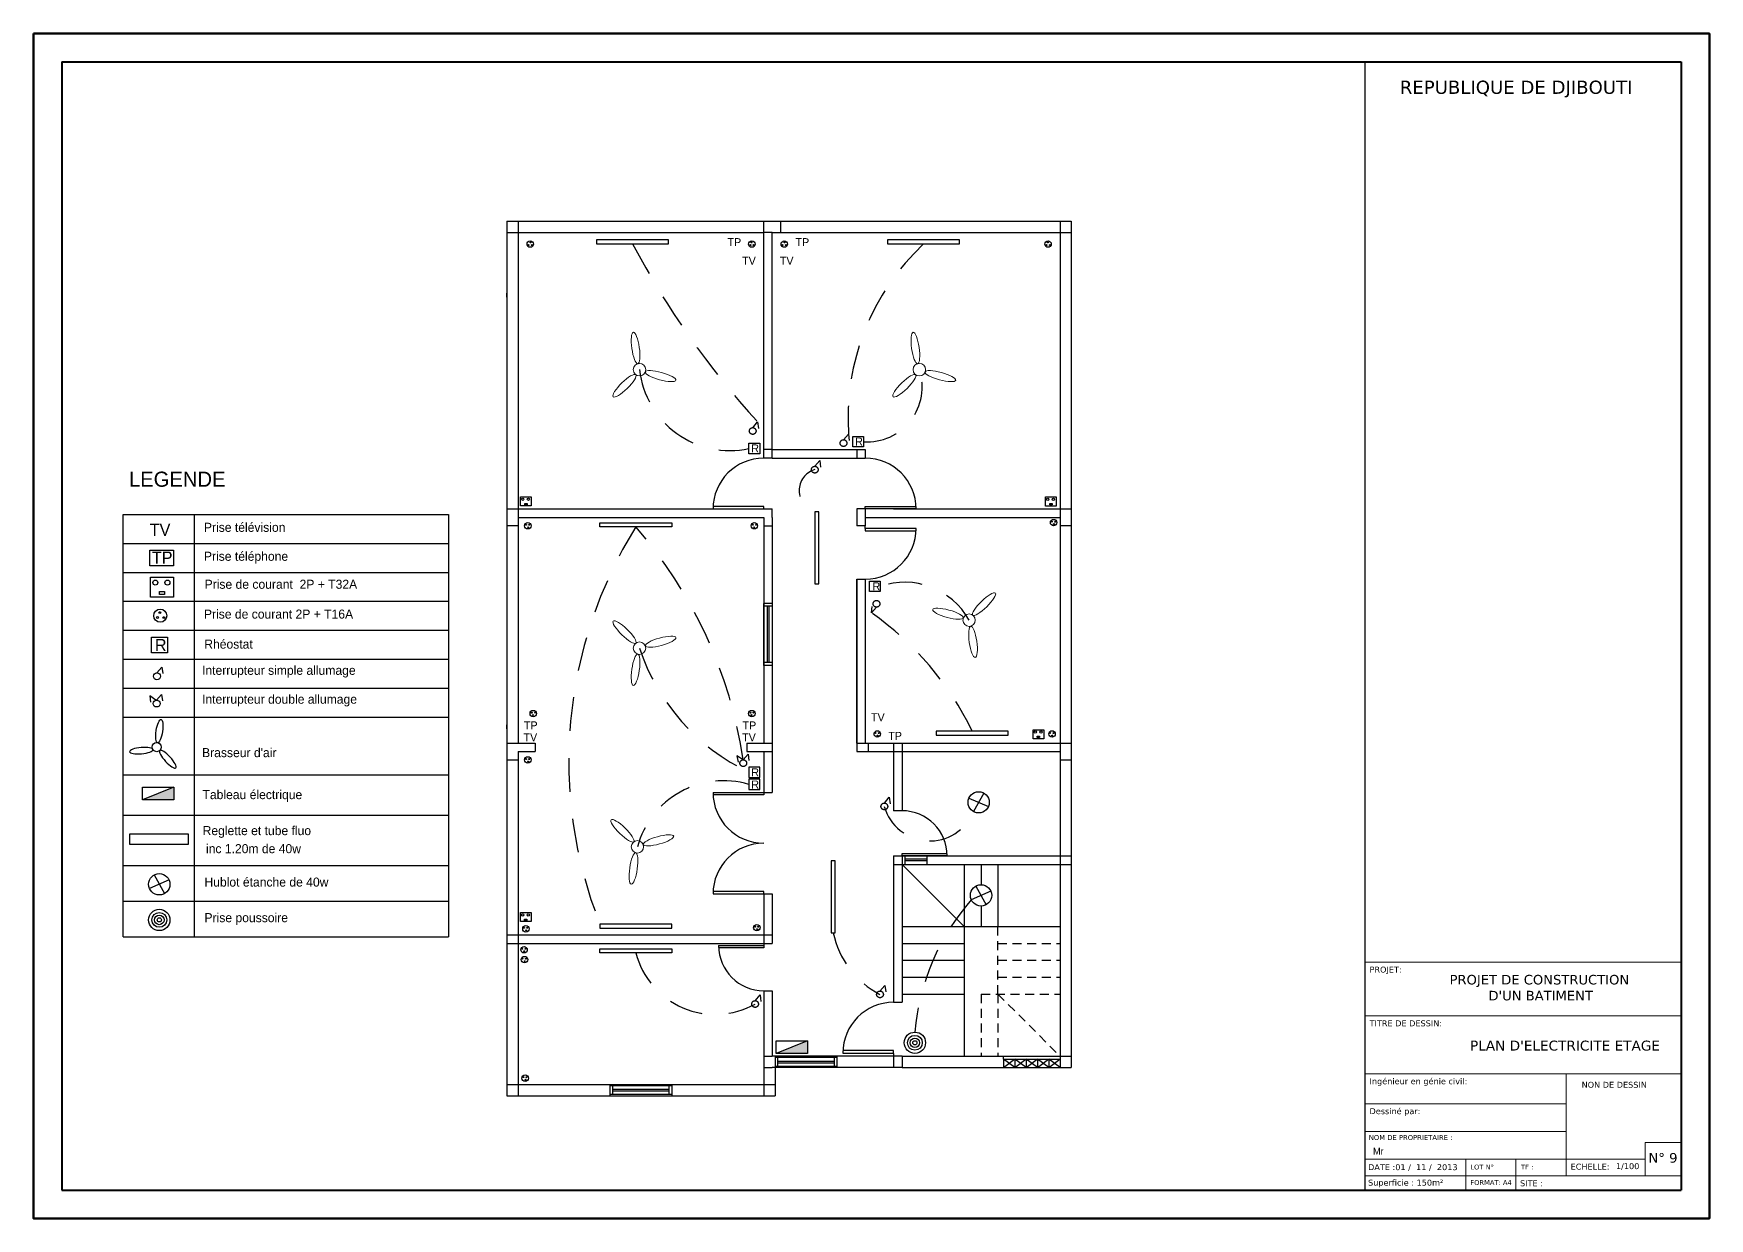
# Model space of a CAD drawing. Extents: x -110 to 3211, y -163 to 893.
# Drawn here: x 2053.83 to 2083.53, y 0.45 to 21.45 of the extents above; entities that cross this region are included whole.
import ezdxf

# ---------------------------------------------------------------- set-up
doc = ezdxf.new("R2010")
doc.units = 0
doc.header["$LTSCALE"] = 0.8
doc.header["$MEASUREMENT"] = 0
for name, pattern in [('ACAD_ISO03W100', [30, 12, -18]), ('DASHED', [0.75, 0.5, -0.25]), ('JIS_02_0.7', [1.35, 0.75, -0.6])]:
    doc.linetypes.add(name, pattern=pattern)
doc.layers.get('0').update_dxf_attribs({"color": 5, "linetype": 'CONTINUOUS'})
for name, color, linetype in [('COMBLDG', 7, 'CONTINUOUS'), ('DRAIN', 2, 'CONTINUOUS'), ('STR', 5, 'CONTINUOUS'), ('WALL', 6, 'CONTINUOUS'), ('WIN-PLN', 5, 'CONTINUOUS'), ('électricité', 1, 'CONTINUOUS')]:
    doc.layers.add(name, color=color, linetype=linetype)

# ---------------------------------------------------------------- blocks, each defined once
blk = doc.blocks.new('1')
at = {"layer": 'électricité', "color": 0, "lineweight": 20}
blk.add_circle((2024.457, 735.512), 0.112, dxfattribs=at)
for centre, major_axis in [((2024.528, 735.902), (-0.04, -0.283)), ((2024.077, 735.395), (-0.275, -0.075)), ((2024.727, 735.222), (-0.204, 0.199))]:
    blk.add_ellipse(centre, major_axis=major_axis, ratio=0.239111, dxfattribs=at)

msp = doc.modelspace()

# ---------------------------------------------------------------- hatches: boundary and pattern name
at = {"layer": 'électricité', "lineweight": 25}
for points in [[(2056.319, 7.875), (2056.319, 8.099), (2055.764, 7.875)], [(2067.546, 3.38), (2067.546, 3.604), (2066.99, 3.38)]]:
    msp.add_hatch(color=256, dxfattribs=at).paths.add_polyline_path(points)

# ---------------------------------------------------------------- linework, layer by layer
at = {"color": 5, "lineweight": 40}
for p, q in [((2054.331, 20.953), (2054.331, 0.953)), ((2054.331, 20.953), (2083.031, 20.953)), ((2083.031, 20.953), (2083.031, 0.953)), ((2054.331, 0.953), (2083.031, 0.953))]:
    msp.add_line(p, q, dxfattribs=at)
at = {"color": 5, "lineweight": 100}
msp.add_lwpolyline([(2053.831, 21.453), (2083.531, 21.453), (2083.531, 0.453), (2053.831, 0.453)], close=True, dxfattribs=at)
at = {"layer": 'COMBLDG', "color": 7, "lineweight": 30}
msp.add_line((2077.432, 0.953), (2077.432, 20.953), dxfattribs=at)
at = {"layer": 'COMBLDG', "color": 7, "lineweight": 9}
for p, q in [((2077.432, 4.995, 0.176), (2083.031, 4.995, -0.565)), ((2077.432, 4.042, 0.176), (2083.031, 4.042, -0.565)), ((2077.432, 3.016, 0.176), (2083.031, 3.016, -0.565)), ((2080.989, 3.016, -0.295), (2080.989, 1.208, -0.532)), ((2077.432, 2.485, 0), (2080.989, 2.485, -0.47)), ((2077.432, 1.997, 0.176), (2080.989, 1.997, -0.295)), ((2082.392, 1.797, -1.065), (2083.031, 1.797, -1.13)), ((2082.392, 1.797, 0), (2082.392, 1.208, 0)), ((2077.432, 1.502), (2082.392, 1.502, -0.5)), ((2079.211, 1.502, 0.039), (2079.211, 0.953, -0.033)), ((2080.1, 0.953, 0), (2080.1, 1.502, 0)), ((2077.432, 1.208, 0), (2083.031, 1.208))]:
    msp.add_line(p, q, dxfattribs=at)
at = {"layer": 'DRAIN', "color": 7, "ltscale": 0.8}
for p, q in [((2071.022, 3.279), (2071.022, 3.329)), ((2071.022, 3.129), (2071.217, 3.279)), ((2071.222, 3.129), (2071.022, 3.279)), ((2071.022, 3.279), (2072.022, 3.279)), ((2071.222, 3.129), (2071.417, 3.279)), ((2071.422, 3.129), (2071.222, 3.279)), ((2071.422, 3.129), (2071.617, 3.279)), ((2071.622, 3.129), (2071.422, 3.279)), ((2071.622, 3.129), (2071.817, 3.279)), ((2071.822, 3.129), (2071.622, 3.279))]:
    msp.add_line(p, q, dxfattribs=at)
at = {"layer": 'STR', "color": 252}
for p, q in [((2069.222, 6.729), (2070.322, 5.629)), ((2070.322, 6.729), (2070.322, 4.429)), ((2070.622, 6.729), (2070.622, 6.368)), ((2070.922, 6.729), (2070.922, 5.629)), ((2070.622, 5.99), (2070.622, 5.629)), ((2069.222, 5.629), (2070.322, 5.629)), ((2070.322, 5.629), (2072.022, 5.629)), ((2069.222, 5.329), (2070.322, 5.329)), ((2069.222, 5.029), (2070.322, 5.029)), ((2069.222, 4.729), (2070.322, 4.729)), ((2069.222, 4.429), (2070.322, 4.429)), ((2070.322, 4.429), (2070.322, 3.329))]:
    msp.add_line(p, q, dxfattribs=at)
at = {"layer": 'STR', "color": 252, "linetype": 'DASHED', "ltscale": 0.4}
for p, q in [((2070.922, 4.429), (2070.922, 5.629)), ((2070.922, 5.329), (2072.022, 5.329)), ((2070.922, 5.029), (2072.022, 5.029)), ((2070.922, 4.729), (2072.022, 4.729)), ((2070.622, 4.429), (2072.022, 4.429)), ((2070.622, 4.429), (2070.622, 3.329)), ((2070.922, 4.429), (2070.922, 3.329)), ((2070.922, 4.429), (2072.022, 3.329))]:
    msp.add_line(p, q, dxfattribs=at)
at = {"layer": 'WALL', "color": 7}
for p, q in [((2062.222, 18.129), (2062.222, 2.629)), ((2062.222, 18.129), (2072.222, 18.129)), ((2062.222, 18.129), (2062.222, 4.304)), ((2062.422, 18.129), (2062.422, 8.879)), ((2066.773, 17.929), (2066.773, 18.129)), ((2067.073, 17.929), (2067.073, 18.129)), ((2072.022, 18.129), (2072.022, 7.779)), ((2072.222, 18.129), (2072.222, 7.779)), ((2062.222, 17.929), (2066.773, 17.929)), ((2066.773, 14.229), (2066.773, 17.929)), ((2066.923, 17.929), (2066.773, 17.929)), ((2066.923, 16.929), (2066.923, 17.929)), ((2066.923, 17.929), (2072.222, 17.929)), ((2062.222, 16.929), (2062.222, 16.854)), ((2062.222, 16.929), (2062.222, 16.854)), ((2062.222, 16.779), (2062.222, 16.854)), ((2062.222, 16.779), (2062.222, 16.854)), ((2066.923, 14.229), (2066.923, 16.928)), ((2066.773, 13.929), (2066.773, 14.229)), ((2066.923, 14.079), (2066.773, 14.079)), ((2066.923, 13.929), (2066.923, 14.229)), ((2066.923, 14.079), (2068.572, 14.079)), ((2068.422, 14.079), (2068.422, 13.929)), ((2068.572, 14.079), (2068.572, 13.929)), ((2066.923, 13.929), (2066.773, 13.929)), ((2066.923, 13.929), (2068.572, 13.929)), ((2066.773, 13.074), (2065.875, 13.074)), ((2066.773, 13.029), (2066.773, 13.074)), ((2068.572, 13.029), (2068.572, 13.074)), ((2068.572, 13.074), (2069.471, 13.074)), ((2062.222, 13.029), (2066.773, 13.029)), ((2062.422, 12.879), (2066.773, 12.879)), ((2065.873, 13.029), (2066.773, 13.029)), ((2066.773, 13.029), (2066.923, 13.029)), ((2066.773, 12.879), (2066.773, 12.729)), ((2066.773, 12.879), (2066.773, 12.729)), ((2066.923, 12.879), (2066.923, 13.029)), ((2066.923, 12.879), (2066.923, 12.729)), ((2069.072, 13.029), (2068.422, 13.029)), ((2068.422, 13.029), (2068.422, 12.729)), ((2069.472, 13.029), (2068.572, 13.029)), ((2068.572, 13.029), (2068.572, 12.729)), ((2068.572, 12.879), (2072.022, 12.879)), ((2069.072, 13.029), (2072.222, 13.029)), ((2062.422, 12.729), (2062.222, 12.729)), ((2066.773, 12.729), (2066.923, 12.729)), ((2066.773, 12.729), (2066.773, 8.879)), ((2066.923, 12.729), (2066.923, 8.729)), ((2068.572, 12.729), (2068.422, 12.729)), ((2068.572, 12.684), (2068.572, 12.729)), ((2068.572, 12.684), (2068.572, 12.639)), ((2069.472, 12.684), (2068.572, 12.684)), ((2068.572, 12.639), (2069.471, 12.639)), ((2072.222, 12.729), (2072.022, 12.729)), ((2068.422, 11.784), (2068.422, 8.879)), ((2068.422, 8.879), (2068.422, 11.784)), ((2068.422, 11.784), (2068.572, 11.784)), ((2068.572, 11.784), (2068.572, 8.879)), ((2068.572, 11.784), (2068.572, 8.879)), ((2066.773, 10.254), (2066.773, 11.354)), ((2066.833, 11.304), (2066.833, 10.304)), ((2066.863, 11.304), (2066.863, 10.304)), ((2066.923, 11.354), (2066.923, 10.254)), ((2066.923, 10.304), (2066.773, 10.304)), ((2066.923, 10.254), (2066.773, 10.254)), ((2062.222, 8.879), (2062.722, 8.879)), ((2062.422, 8.729), (2062.422, 2.629)), ((2062.422, 8.729), (2062.722, 8.729)), ((2062.722, 8.879), (2062.722, 8.729)), ((2066.473, 8.879), (2066.923, 8.879)), ((2066.473, 8.879), (2066.473, 8.729)), ((2066.473, 8.729), (2066.923, 8.729)), ((2066.773, 8.729), (2066.773, 8.004)), ((2066.923, 8.729), (2066.923, 8.004)), ((2068.422, 8.879), (2068.422, 8.729)), ((2068.422, 8.879), (2072.222, 8.879)), ((2068.422, 8.729), (2072.022, 8.729)), ((2068.622, 8.879), (2068.622, 8.729)), ((2069.072, 8.879), (2069.072, 7.679)), ((2069.222, 8.879), (2069.222, 7.679)), ((2062.222, 8.579), (2062.422, 8.579)), ((2072.022, 8.579), (2072.222, 8.579)), ((2065.873, 8.004), (2066.773, 8.004)), ((2066.773, 7.959), (2065.875, 7.959)), ((2066.773, 8.004), (2066.773, 7.959)), ((2066.773, 8.004), (2066.923, 8.004)), ((2072.022, 7.779), (2072.022, 3.279)), ((2072.222, 7.779), (2072.222, 3.129)), ((2069.222, 7.679), (2069.072, 7.679)), ((2069.072, 6.879), (2072.222, 6.879)), ((2069.072, 6.879), (2069.072, 4.284)), ((2069.222, 6.879), (2069.222, 6.919)), ((2069.222, 6.919), (2070.021, 6.919)), ((2069.222, 6.879), (2069.222, 4.284)), ((2070.022, 6.879), (2069.222, 6.879)), ((2069.272, 6.879), (2069.272, 6.729)), ((2069.664, 6.879), (2069.664, 6.729)), ((2069.072, 6.729), (2072.222, 6.729)), ((2069.664, 6.819), (2069.272, 6.819)), ((2069.664, 6.789), (2069.272, 6.789)), ((2066.773, 6.249), (2065.875, 6.249)), ((2066.773, 6.204), (2066.773, 6.249)), ((2065.873, 6.204), (2066.773, 6.204)), ((2066.773, 6.204), (2066.773, 5.479)), ((2066.773, 6.204), (2066.923, 6.204)), ((2066.923, 6.204), (2066.923, 5.479)), ((2062.222, 5.479), (2066.923, 5.479)), ((2066.773, 5.479), (2066.773, 5.249)), ((2066.923, 5.479), (2066.923, 5.329)), ((2062.222, 5.329), (2066.923, 5.329)), ((2065.973, 5.289), (2066.773, 5.289)), ((2066.773, 5.249), (2065.974, 5.249)), ((2066.773, 5.289), (2066.773, 5.249)), ((2066.773, 4.489), (2066.773, 2.629)), ((2066.773, 4.489), (2066.923, 4.489)), ((2066.923, 4.489), (2066.923, 3.329)), ((2069.072, 4.284), (2069.222, 4.284)), ((2066.773, 3.329), (2066.923, 3.329)), ((2069.072, 3.329), (2066.923, 3.329)), ((2066.973, 3.329), (2066.973, 2.629)), ((2068.073, 3.304), (2066.973, 3.304)), ((2067.023, 3.154), (2067.023, 3.304)), ((2068.023, 3.154), (2068.023, 3.304)), ((2068.073, 3.129), (2068.073, 3.329)), ((2068.172, 3.384), (2069.072, 3.384)), ((2069.072, 3.429), (2068.173, 3.429)), ((2069.072, 3.384), (2069.072, 3.429)), ((2069.072, 3.379), (2069.072, 3.329)), ((2069.072, 3.329), (2069.072, 3.129)), ((2069.222, 3.329), (2069.072, 3.329)), ((2069.222, 3.329), (2072.222, 3.329)), ((2069.222, 3.329), (2069.222, 3.129)), ((2071.022, 3.279), (2071.022, 3.129)), ((2071.222, 3.279), (2071.222, 3.129)), ((2071.422, 3.279), (2071.422, 3.129)), ((2071.622, 3.279), (2071.622, 3.129)), ((2071.822, 3.279), (2071.822, 3.129)), ((2071.822, 3.129), (2072.017, 3.279)), ((2072.022, 3.129), (2071.822, 3.279)), ((2072.022, 3.279), (2072.022, 3.129)), ((2066.773, 3.129), (2066.923, 3.129)), ((2066.773, 3.129), (2066.923, 3.129)), ((2069.072, 3.129), (2066.923, 3.129)), ((2066.973, 3.154), (2068.073, 3.154)), ((2067.023, 3.244), (2068.023, 3.244)), ((2067.023, 3.214), (2068.023, 3.214)), ((2069.222, 3.129), (2069.072, 3.129)), ((2069.222, 3.129), (2072.072, 3.129)), ((2072.072, 3.129), (2072.222, 3.129)), ((2072.072, 3.129), (2072.222, 3.129)), ((2072.072, 3.129), (2072.222, 3.129)), ((2062.222, 2.829), (2066.973, 2.829)), ((2064.048, 2.629), (2064.048, 2.829)), ((2065.148, 2.804), (2064.048, 2.804)), ((2064.098, 2.654), (2064.098, 2.804)), ((2064.098, 2.744), (2065.098, 2.744)), ((2064.098, 2.714), (2065.098, 2.714)), ((2065.098, 2.654), (2065.098, 2.804)), ((2065.148, 2.629), (2065.148, 2.829)), ((2062.222, 2.629), (2066.973, 2.629)), ((2064.048, 2.654), (2065.148, 2.654))]:
    msp.add_line(p, q, dxfattribs=at)
at = {"layer": 'WALL'}
for p, q in [((2066.923, 11.354), (2066.773, 11.354)), ((2062.222, 9.129), (2062.222, 9.204)), ((2062.222, 9.129), (2062.222, 9.204)), ((2062.222, 8.879), (2062.422, 8.879))]:
    msp.add_line(p, q, dxfattribs=at)
at = {"layer": 'WALL', "color": 7}
for centre, radius, start, end in [((2066.773, 13.029), 0.9, 90, 180), ((2068.572, 13.029), 0.9, 0, 90), ((2068.572, 12.684), 0.9, 270, 0), ((2066.773, 8.004), 0.9, 180, 270), ((2069.222, 6.879), 0.8, 0, 90), ((2066.773, 6.204), 0.9, 90, 180), ((2066.773, 5.289), 0.8, 180, 270), ((2069.072, 3.384), 0.9, 90, 180)]:
    msp.add_arc(centre, radius, start, end, dxfattribs=at)
at = {"layer": 'WIN-PLN', "ltscale": 0.8}
msp.add_line((2066.923, 11.304), (2066.773, 11.304), dxfattribs=at)
at = {"layer": 'électricité', "linetype": 'JIS_02_0.7'}
for p, q in [((2066.576, 14.468), (2066.664, 14.569)), ((2066.664, 14.569), (2066.677, 14.455)), ((2068.185, 14.255), (2068.274, 14.355)), ((2068.274, 14.355), (2068.287, 14.241)), ((2067.676, 13.784), (2067.765, 13.884)), ((2067.765, 13.884), (2067.778, 13.77)), ((2068.681, 11.187), (2068.694, 11.3)), ((2068.77, 11.287), (2068.681, 11.187)), ((2066.294, 8.653), (2066.316, 8.54)), ((2066.409, 8.583), (2066.294, 8.653)), ((2066.409, 8.583), (2066.497, 8.683)), ((2066.497, 8.683), (2066.51, 8.57)), ((2068.909, 7.816), (2068.997, 7.917)), ((2068.997, 7.917), (2069.01, 7.803)), ((2068.832, 4.484), (2068.92, 4.585)), ((2068.92, 4.585), (2068.933, 4.471)), ((2066.619, 4.313), (2066.708, 4.414)), ((2066.708, 4.414), (2066.72, 4.3))]:
    msp.add_line(p, q, dxfattribs=at)
at = {"layer": 'électricité', "color": 5, "linetype": 'Continuous'}
for p, q in [((2055.421, 5.445), (2055.421, 12.929)), ((2055.421, 12.929), (2061.188, 12.929)), ((2056.678, 12.929), (2056.678, 5.445)), ((2061.188, 12.929), (2061.188, 5.445)), ((2055.421, 12.416), (2061.188, 12.416)), ((2055.421, 11.904), (2061.188, 11.904)), ((2055.421, 11.391), (2061.188, 11.391)), ((2055.421, 10.878), (2061.188, 10.878)), ((2055.421, 10.365), (2061.188, 10.365)), ((2055.421, 9.853), (2061.188, 9.853)), ((2055.421, 9.34), (2061.188, 9.34)), ((2055.421, 8.314), (2061.188, 8.314)), ((2055.421, 7.599), (2061.188, 7.599)), ((2055.421, 6.706), (2061.188, 6.706)), ((2055.421, 6.076), (2061.188, 6.076)), ((2055.421, 5.445), (2061.188, 5.445))]:
    msp.add_line(p, q, dxfattribs=at)
at = {"layer": 'électricité', "lineweight": 25}
for p, q in [((2056.019, 10.122), (2056.108, 10.224)), ((2056.108, 10.224), (2056.121, 10.109)), ((2055.893, 9.718), (2055.904, 9.603)), ((2056.001, 9.637), (2055.893, 9.718)), ((2056.013, 9.638), (2056.102, 9.739)), ((2056.102, 9.739), (2056.115, 9.625)), ((2056.319, 8.099), (2055.764, 7.875)), ((2055.969, 6.541), (2056.152, 6.211)), ((2056.233, 6.452), (2055.887, 6.3)), ((2070.795, 6.255), (2070.449, 6.103)), ((2070.531, 6.344), (2070.714, 6.013)), ((2067.546, 3.604), (2066.99, 3.38))]:
    msp.add_line(p, q, dxfattribs=at)
at = {"layer": 'électricité'}
for p, q in [((2070.408, 7.904), (2070.752, 7.753)), ((2070.671, 7.993), (2070.489, 7.665))]:
    msp.add_line(p, q, dxfattribs=at)
for points in [[(2063.81, 17.724), (2065.086, 17.724), (2065.086, 17.795), (2063.81, 17.795), (2063.81, 17.724)], [(2068.966, 17.724), (2070.242, 17.724), (2070.242, 17.795), (2068.966, 17.795), (2068.966, 17.724)], [(2063.868, 12.781), (2065.144, 12.781), (2065.144, 12.71), (2063.868, 12.71), (2063.868, 12.781)], [(2067.678, 12.979), (2067.678, 11.703), (2067.749, 11.703), (2067.749, 12.979), (2067.678, 12.979)], [(2071.103, 9.091), (2069.826, 9.091), (2069.826, 9.02), (2071.103, 9.02), (2071.103, 9.091)], [(2067.969, 6.794), (2067.969, 5.518), (2068.04, 5.518), (2068.04, 6.794), (2067.969, 6.794)], [(2063.868, 5.599), (2065.144, 5.599), (2065.144, 5.67), (2063.868, 5.67), (2063.868, 5.599)], [(2063.868, 5.231), (2065.144, 5.231), (2065.144, 5.16), (2063.868, 5.16), (2063.868, 5.231)]]:
    msp.add_lwpolyline(points, dxfattribs=at)
at = {"layer": 'électricité', "linetype": 'JIS_02_0.7'}
for points in [[(2068.351, 14.312), (2068.542, 14.312), (2068.542, 14.127), (2068.351, 14.127)], [(2066.51, 14.191), (2066.701, 14.191), (2066.701, 14.007), (2066.51, 14.007)], [(2068.836, 11.565), (2068.644, 11.565), (2068.644, 11.749), (2068.836, 11.749)], [(2066.51, 8.269), (2066.701, 8.269), (2066.701, 8.454), (2066.51, 8.454)], [(2066.51, 8.053), (2066.701, 8.053), (2066.701, 8.238), (2066.51, 8.238)]]:
    msp.add_lwpolyline(points, close=True, dxfattribs=at)
at = {"layer": 'électricité', "lineweight": 25}
for points in [[(2062.462, 13.244), (2062.652, 13.244), (2062.652, 13.081), (2062.462, 13.081)], [(2062.536, 13.127), (2062.578, 13.127), (2062.578, 13.103), (2062.536, 13.103)], [(2071.766, 13.242), (2071.955, 13.242), (2071.955, 13.078), (2071.766, 13.078)], [(2071.839, 13.124), (2071.881, 13.124), (2071.881, 13.1), (2071.839, 13.1)], [(2055.89, 12.296), (2056.31, 12.296), (2056.31, 12.02), (2055.89, 12.02)], [(2055.905, 11.816), (2056.312, 11.816), (2056.312, 11.464), (2055.905, 11.464)], [(2056.062, 11.562), (2056.154, 11.562), (2056.154, 11.511), (2056.062, 11.511)], [(2055.92, 10.753), (2056.208, 10.753), (2056.208, 10.475), (2055.92, 10.475)], [(2071.544, 9.116), (2071.734, 9.116), (2071.734, 8.953), (2071.544, 8.953)], [(2071.618, 8.999), (2071.66, 8.999), (2071.66, 8.975), (2071.618, 8.975)], [(2055.764, 8.099), (2056.319, 8.099), (2056.319, 7.875), (2055.764, 7.875)], [(2062.459, 5.877), (2062.649, 5.877), (2062.649, 5.714), (2062.459, 5.714)], [(2062.533, 5.76), (2062.575, 5.76), (2062.575, 5.736), (2062.533, 5.736)], [(2066.99, 3.604), (2067.546, 3.604), (2067.546, 3.38), (2066.99, 3.38)]]:
    msp.add_lwpolyline(points, close=True, dxfattribs=at)
msp.add_lwpolyline([(2055.538, 7.268), (2056.57, 7.268), (2056.57, 7.081), (2055.538, 7.081), (2055.538, 7.268)], dxfattribs=at)
at = {"layer": 'électricité'}
for centre, radius in [((2062.634, 17.722), 0.0573), ((2062.603, 17.705), 0.00805), ((2062.638, 17.749), 0.00805), ((2062.66, 17.705), 0.00805), ((2066.561, 17.722), 0.0573), ((2066.536, 17.705), 0.00805), ((2066.557, 17.749), 0.00805), ((2066.593, 17.705), 0.00805), ((2067.136, 17.722), 0.0573), ((2067.104, 17.705), 0.00805), ((2067.14, 17.749), 0.00805), ((2067.161, 17.705), 0.00805), ((2071.81, 17.722), 0.0573), ((2071.784, 17.705), 0.00805), ((2071.806, 17.749), 0.00805), ((2071.842, 17.705), 0.00805), ((2062.591, 12.73), 0.0573), ((2066.605, 12.73), 0.0573), ((2071.909, 12.786), 0.0573), ((2071.877, 12.803), 0.00805), ((2071.934, 12.802), 0.00805), ((2062.559, 12.746), 0.00805), ((2062.595, 12.702), 0.00805), ((2062.617, 12.746), 0.00805), ((2066.579, 12.746), 0.00805), ((2066.601, 12.702), 0.00805), ((2066.636, 12.746), 0.00805), ((2071.913, 12.759), 0.00805), ((2062.687, 9.401), 0.0573), ((2062.662, 9.417), 0.00805), ((2062.683, 9.374), 0.00805), ((2062.719, 9.418), 0.00805), ((2066.561, 9.401), 0.0573), ((2066.536, 9.417), 0.00805), ((2066.557, 9.374), 0.00805), ((2066.593, 9.418), 0.00805), ((2068.784, 9.04), 0.0573), ((2068.753, 9.057), 0.00805), ((2068.788, 9.013), 0.00805), ((2068.81, 9.056), 0.00805), ((2071.881, 9.04), 0.0573), ((2071.849, 9.057), 0.00805), ((2071.885, 9.013), 0.00805), ((2071.906, 9.056), 0.00805), ((2062.591, 8.58), 0.0573), ((2062.559, 8.596), 0.00805), ((2062.595, 8.552), 0.00805), ((2062.617, 8.596), 0.00805), ((2070.58, 7.829), 0.188), ((2062.557, 5.587), 0.0573), ((2066.65, 5.607), 0.0573), ((2062.525, 5.604), 0.00805), ((2062.561, 5.56), 0.00805), ((2062.582, 5.604), 0.00805), ((2066.618, 5.624), 0.00805), ((2066.654, 5.58), 0.00805), ((2066.675, 5.623), 0.00805), ((2062.524, 5.216), 0.0573), ((2062.531, 5.041), 0.0573), ((2062.492, 5.233), 0.00805), ((2062.499, 5.058), 0.00805), ((2062.528, 5.188), 0.00805), ((2062.549, 5.232), 0.00805), ((2062.556, 5.057), 0.00805), ((2062.535, 5.013), 0.00805), ((2062.544, 2.94), 0.0573), ((2062.512, 2.957), 0.00805), ((2062.548, 2.913), 0.00805), ((2062.57, 2.956), 0.00805)]:
    msp.add_circle(centre, radius, dxfattribs=at)
at = {"layer": 'électricité', "linetype": 'JIS_02_0.7'}
for centre in [(2066.576, 14.409), (2068.185, 14.195), (2067.676, 13.724), (2068.77, 11.347), (2066.409, 8.523), (2068.909, 7.756), (2068.832, 4.425), (2066.619, 4.254)]:
    msp.add_circle(centre, 0.0596, dxfattribs=at)
at = {"layer": 'électricité', "lineweight": 25}
for centre, radius in [((2062.502, 13.201), 0.0207), ((2062.601, 13.201), 0.0207), ((2071.805, 13.198), 0.0207), ((2071.905, 13.198), 0.0207), ((2055.99, 11.722), 0.0445), ((2056.204, 11.722), 0.0445), ((2056.078, 11.136), 0.116), ((2056.027, 11.103), 0.0163), ((2056.07, 11.191), 0.0163), ((2056.142, 11.102), 0.0163), ((2056.019, 10.062), 0.0601), ((2056.013, 9.578), 0.0601), ((2071.584, 9.073), 0.0207), ((2071.683, 9.073), 0.0207), ((2056.015, 8.807), 0.081), ((2056.06, 6.376), 0.189), ((2070.622, 6.179), 0.189), ((2056.06, 5.745), 0.189), ((2056.06, 5.745), 0.131), ((2056.06, 5.745), 0.0848), ((2056.06, 5.745), 0.0372), ((2062.499, 5.834), 0.0207), ((2062.598, 5.834), 0.0207), ((2069.45, 3.567), 0.189), ((2069.45, 3.567), 0.131), ((2069.45, 3.567), 0.0848), ((2069.45, 3.567), 0.0372)]:
    msp.add_circle(centre, radius, dxfattribs=at)
at = {"layer": 'électricité', "linetype": 'JIS_02_0.7'}
for centre, radius, start, end in [((2077.911, 24.825), 15.221, 207.8098, 222.3613), ((2072.476, 14.643), 4.211, 132.9841, 183.9171), ((2066.172, 15.675), 1.612, 186.3303, 282.1002), ((2068.609, 15.188), 0.971, 266.0648, 18.5274), ((2067.786, 13.352), 0.388, 106.4567, 253.7948), ((2071.149, 8.559), 7.833, 148.0007, 201.6408), ((2058.372, 7.38), 8.126, 8.5122, 40.988), ((2069.267, 10.423), 1.307, 28.9378, 109.2719), ((2065.533, 6.701), 5.48, 25.8555, 54.933), ((2068.121, 11.738), 3.741, 198.3434, 244.4929), ((2066.059, 6.632), 1.579, 73.4137, 165.0196), ((2069.714, 7.98), 0.836, 195.5228, 337.8182), ((2073.536, 3.402), 4.101, 138.815, 175.0471), ((2069.555, 5.832), 1.582, 191.443, 242.7874), ((2065.911, 5.52), 1.451, 194.3756, 299.2003)]:
    msp.add_arc(centre, radius, start, end, dxfattribs=at)
at = {"layer": 'électricité', "lineweight": 25}
msp.add_ellipse((2056.061, 9.091), major_axis=(-0.03, -0.208), ratio=0.262624, dxfattribs=at)
at = {"layer": 'électricité', "lineweight": 25, "extrusion": (0, 0, -1)}
for centre, major_axis in [((2055.742, 8.744), (0.209, 0.018)), ((2056.212, 8.592), (0.142, -0.154))]:
    msp.add_ellipse(centre, major_axis=major_axis, ratio=0.262624, dxfattribs=at)

# ---------------------------------------------------------------- block references
at = {"layer": 'électricité', "xscale": -0.983266009732688, "yscale": 0.9832660097331427, "zscale": 0.9832660097330403}
for p in [(4055.15, -707.707), (4060.109, -707.707)]:
    msp.add_blockref('1', p, dxfattribs=at)
at = {"layer": 'électricité'}
for p, xscale, yscale, zscale, rotation in [((79.831, 734.26), -0.983266009732688, 0.9832660097331427, 0.9832660097330403, 180), ((4055.15, 733.764), 0.983266009732688, 0.983266009732688, 0.983266009732688, 179.9999999999996), ((4055.113, 730.244), 0.983266009732688, 0.983266009732688, 0.983266009732688, 179.9999999999996)]:
    msp.add_blockref('1', p, dxfattribs=dict(at, xscale=xscale, yscale=yscale, zscale=zscale, rotation=rotation))

# ---------------------------------------------------------------- texts
at = {"layer": 'COMBLDG', "color": 7, "lineweight": 9, "attachment_point": 1}
for s, insert, char_height, width in [('\\pi1.6214;{\\fVerdana|b0|i0|c0|p34;REPUBLIQUE DE DJIBOUTI}', (2076.421, 20.618, -0.623), 0.23381, 7.52173), ('{\\fVerdana|b0|i0|c0|p34;\\C55;PROJET:}', (2077.507, 4.917, -0.147), 0.10489, 11.75043), ("\\pi1.5704;{\\fVerdana|b0|i0|c0|p34;PROJET DE CONSTRUCTION \\P\\pi2.259;D'UN BATIMENT }", (2077.355, 4.77, 0.603), 0.16932, 6.38547), ('{\\fVerdana|b0|i0|c0|p34;\\C55;TITRE DE DESSIN:}', (2077.507, 3.964, -0.147), 0.10489, 11.75043), ("{\\fVerdana|b0|i0|c0|p34;PLAN D'ELECTRICITE ETAGE}", (2079.288, 3.605, -0.663), 0.17573, 5.65342), ('{\\fVerdana|b0|i0|c0|p34;\\C55;Ingénieur en génie civil:}', (2077.507, 2.938, -0.147), 0.10489, 11.75043), ('{\\fVerdana|b0|i0|c0|p34;NON DE DESSIN}', (2081.266, 2.875, -0.478), 0.10489, 11.75043), ('{\\fVerdana|b0|i0|c0|p34;\\C55;Dessiné par:}', (2077.507, 2.407, -0.323), 0.10489, 11.75043), ('{\\fVerdana|b0|i0|c0|p34;\\C55;NOM DE PROPRIETAIRE :}', (2077.494, 1.932, -0.094), 0.08772, 9.82617), ('{\\fArial|b0|i0|c0|p34; \\fColonna MT|b0|i0|c0|p82; \\H1.143x;Mr }', (2077.49, 1.706, -0.176), 0.10489, 11.75043), ('{\\fVerdana|b0|i0|c0|p34;N° 9}', (2082.45, 1.613, -0.12), 0.1704, 19.08879), ('{\\fVerdana|b0|i0|c0|p34;DATE :01 /  11 /  2013}', (2077.481, 1.415, -0.323), 0.10489, 11.75043), ('{\\fVerdana|b0|i0|c0|p34;LOT N° }', (2079.293, 1.408, -0.228), 0.08651, 9.69138), ('{\\fVerdana|b0|i0|c0|p34;TF : }', (2080.192, 1.408, -0.267), 0.08651, 9.69138), ('{\\fVerdana|b0|i0|c0|p34;ECHELLE:}', (2081.07, 1.425, -0.668), 0.10489, 11.75043), ('{\\fVerdana|b0|i0|c0|p34;1/100}', (2081.874, 1.433, -0.565), 0.10489, 11.75043), ('{\\fVerdana|b0|i0|c0|p34;Superficie : 150m²}', (2077.481, 1.141, -0.32), 0.10489, 11.75043), ('{\\fVerdana|b0|i0|c0|p34;FORMAT: A4}', (2079.293, 1.133, -0.264), 0.08651, 9.69138), ('{\\fVerdana|b0|i0|c0|p34;SITE : }', (2080.174, 1.13, -0.323), 0.10489, 11.75043)]:
    msp.add_mtext(s, dxfattribs=dict(at, insert=insert, char_height=char_height, width=width))
at = {"layer": 'électricité'}
for s, p in [('TP', (2066.13, 17.685)), ('TP', (2067.335, 17.685)), ('TV', (2066.389, 17.355)), ('TV', (2067.057, 17.355)), ('TV', (2068.673, 9.265)), ('TP', (2068.979, 8.935))]:
    msp.add_text(s, height=0.1418, dxfattribs=at).set_placement(p)
at = {"layer": 'électricité', "linetype": 'JIS_02_0.7'}
for p in [(2068.392, 14.15), (2066.551, 14.029), (2068.7, 11.585)]:
    msp.add_text('R', height=0.142, dxfattribs=at).set_placement(p)
at = {"layer": 'électricité', "color": 7, "linetype": 'ACAD_ISO03W100', "lineweight": 13}
for s, height, p in [('LEGENDE', 0.2677, (2055.523, 13.421)), ('Prise télévision', 0.16061, (2056.851, 12.622)), ('Prise téléphone', 0.16061, (2056.851, 12.109)), ('Prise de courant  2P + T32A', 0.16061, (2056.863, 11.613)), ('Prise de courant 2P + T16A', 0.16061, (2056.851, 11.084)), ('Rhéostat', 0.1606, (2056.857, 10.552)), ('Interrupteur simple allumage', 0.16061, (2056.818, 10.088)), ('Interrupteur double allumage', 0.16061, (2056.818, 9.576)), ("Brasseur d'air", 0.16061, (2056.818, 8.629)), ('Tableau électrique', 0.16061, (2056.826, 7.885)), ('Reglette et tube fluo ', 0.16061, (2056.828, 7.247)), (' inc 1.20m de 40w', 0.16061, (2056.828, 6.927)), ('Hublot étanche de 40w', 0.16061, (2056.861, 6.335)), ('Prise poussoire', 0.16061, (2056.861, 5.704))]:
    msp.add_text(s, height=height, dxfattribs=at).set_placement(p)
at = {"layer": 'électricité', "lineweight": 25}
for s, height, p in [('TV', 0.2141, (2055.891, 12.551)), ('TP', 0.2141, (2055.928, 12.059)), ('R', 0.214, (2055.982, 10.509))]:
    msp.add_text(s, height=height, dxfattribs=at).set_placement(p)
at = {"layer": 'électricité'}
for s, p in [('TP', (2062.522, 9.121)), ('TP', (2066.396, 9.121)), ('TV', (2062.515, 8.91)), ('TV', (2066.389, 8.91))]:
    msp.add_text(s, height=0.1418, rotation=360, dxfattribs=at).set_placement(p)
at = {"layer": 'électricité', "linetype": 'JIS_02_0.7'}
for p in [(2066.551, 8.289), (2066.551, 8.073)]:
    msp.add_text('R', height=0.142, rotation=360, dxfattribs=at).set_placement(p)

doc.saveas('drawing.dxf')
